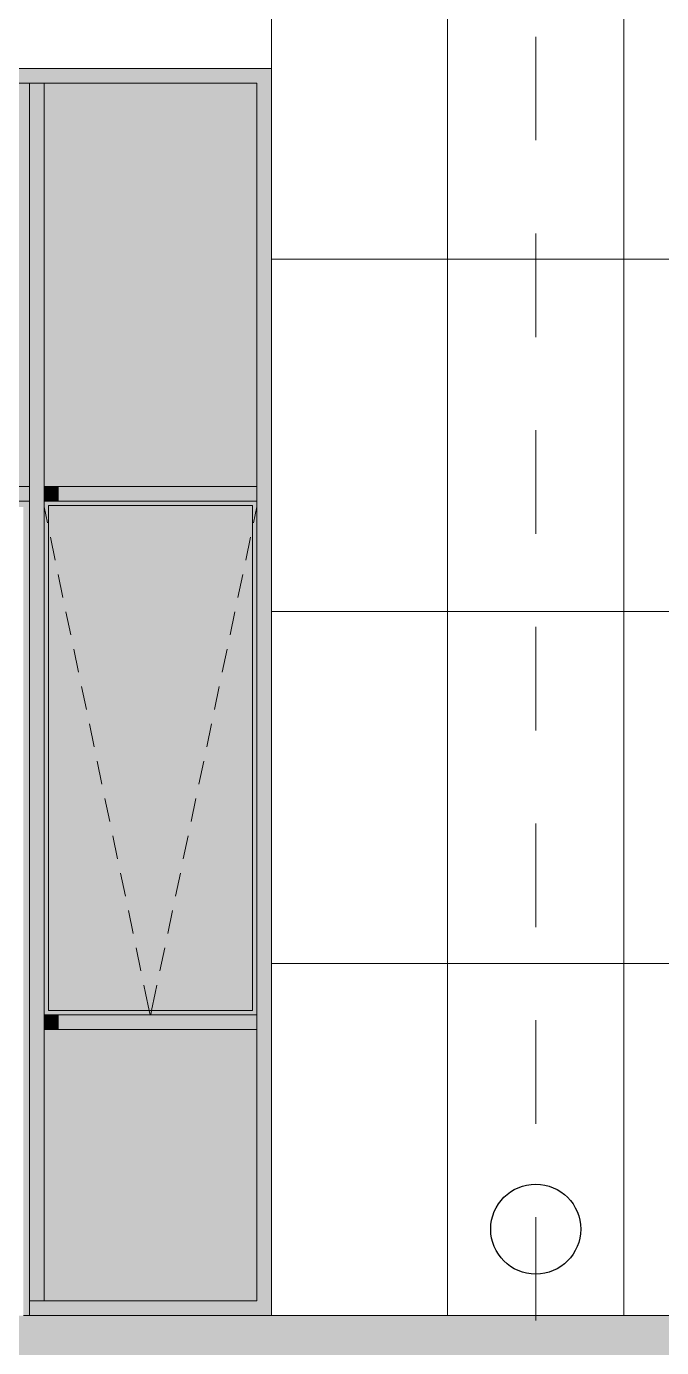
# Model space of a CAD drawing. Header units: millimetres. Extents: x 1499747 to 4230374, y -28481 to 441852.
# Drawn here: x 4149528 to 4151691, y 363719 to 368221 of the extents above; entities that cross this region are included whole.
import ezdxf

# ---------------------------------------------------------------- set-up
doc = ezdxf.new("R2010")
doc.units = ezdxf.units.MM
doc.header["$MEASUREMENT"] = 0
doc.layers.add('Чертеж и Рисунок', color=7, linetype='Continuous')

msp = doc.modelspace()

# ---------------------------------------------------------------- hatches: boundary and pattern name
at = {"layer": 'Чертеж и Рисунок', "linetype": 'Continuous', "lineweight": 0, "true_color": 0x2e2e2e}
for points in [[(4148912.76681, 368028.36268), (4149562.7678, 368028.36268), (4149562.7678, 368078.36275), (4148912.76681, 368078.36275)], [(4149562.7678, 368078.36275), (4149562.7678, 368028.36268), (4149637.76791, 368028.36268), (4149637.76791, 368078.36275)], [(4149637.76791, 368078.36275), (4149637.76791, 368028.36268), (4150312.76895, 368028.36268), (4150362.76902, 368078.36275)], [(4150362.76902, 367128.3613), (4150362.76902, 368078.36275), (4150312.76895, 368028.36268), (4150312.76895, 367128.3613)], [(4149537.76776, 368028.36268), (4149537.76776, 367128.3613), (4149587.76784, 367128.3613), (4149587.76784, 368028.36268)], [(4149537.76776, 367128.3613), (4149537.76776, 366628.36054), (4149587.76784, 366628.36054), (4149587.76784, 367128.3613)], [(4150362.76902, 366628.36054), (4150362.76902, 367128.3613), (4150312.76895, 367128.3613), (4150312.76895, 366628.36054)], [(4148937.76684, 366603.3605), (4149537.76776, 366603.3605), (4149537.76776, 366653.36058), (4148937.76684, 366653.36058)], [(4149587.76784, 366603.3605), (4149637.76791, 366603.3605), (4149637.76791, 366653.36058), (4149587.76784, 366653.36058)], [(4149637.76791, 366653.36058), (4149637.76791, 366603.3605), (4150312.76895, 366603.3605), (4150312.76895, 366653.36058)], [(4149537.76776, 366603.3605), (4148287.76585, 366603.3605), (4148307.76588, 366583.36047), (4149517.76773, 366583.36047)], [(4149537.76776, 363828.35626), (4149537.76776, 366603.3605), (4149517.76773, 366583.36047), (4149517.76773, 363828.35626)], [(4149537.76776, 366628.36054), (4149537.76776, 366228.35993), (4149587.76784, 366228.35993), (4149587.76784, 366628.36054)], [(4150362.76902, 366228.35993), (4150362.76902, 366628.36054), (4150312.76895, 366628.36054), (4150312.76895, 366228.35993)], [(4149537.76776, 366228.35993), (4149537.76776, 364828.35779), (4149587.76784, 364828.35779), (4149587.76784, 366228.35993)], [(4150362.76902, 364828.35779), (4150362.76902, 366228.35993), (4150312.76895, 366228.35993), (4150312.76895, 364828.35779)], [(4149587.76784, 364828.35779), (4149537.76776, 364828.35779), (4149537.76776, 363878.35634), (4149587.76784, 363878.35634)], [(4149587.76784, 364803.35775), (4149637.76791, 364803.35775), (4149637.76791, 364853.35783), (4149587.76784, 364853.35783)], [(4149637.76791, 364853.35783), (4149637.76791, 364803.35775), (4150312.76895, 364803.35775), (4150312.76895, 364853.35783)], [(4150362.76902, 364828.35779), (4150312.76895, 364828.35779), (4150312.76895, 363878.35634), (4150362.76902, 363828.35626)], [(4149637.76791, 363828.35626), (4149637.76791, 363878.35634), (4149537.76776, 363878.35634), (4149537.76776, 363828.35626)], [(4149637.76791, 363828.35626), (4150362.76902, 363828.35626), (4150312.76895, 363878.35634), (4149637.76791, 363878.35634)]]:
    msp.add_hatch(color=250, dxfattribs=at).paths.add_polyline_path(points)
at = {"layer": 'Чертеж и Рисунок', "linetype": 'Continuous', "lineweight": 0, "true_color": 0x84adf9}
for points in [[(4148937.76684, 368028.36268), (4148937.76684, 366653.36058), (4149537.76776, 366653.36058), (4149537.76776, 368028.36268)], [(4149587.76784, 366653.36058), (4150312.76895, 366653.36058), (4150312.76895, 367128.3613), (4150312.76895, 368028.36268), (4149587.76784, 368028.36268)], [(4150297.76892, 364868.35785), (4150297.76892, 366588.36048), (4149602.76786, 366588.36048), (4149602.76786, 364868.35785)], [(4149587.76784, 364803.35775), (4149587.76784, 363878.35634), (4150312.76895, 363878.35634), (4150312.76895, 364803.35775)]]:
    msp.add_hatch(color=161, dxfattribs=at).paths.add_polyline_path(points)
at = {"layer": 'Чертеж и Рисунок', "linetype": 'Continuous', "lineweight": 0, "true_color": 0xf7fdff}
for points in [[(4149587.76784, 364853.35783), (4149602.76786, 364868.35785), (4149602.76786, 366588.36048), (4149587.76784, 366603.3605), (4149587.76784, 366228.35993)], [(4149587.76784, 366603.3605), (4149602.76786, 366588.36048), (4150297.76892, 366588.36048), (4150312.76895, 366603.3605), (4149637.76791, 366603.3605)], [(4150297.76892, 366588.36048), (4150297.76892, 364868.35785), (4150312.76895, 364853.35783), (4150312.76895, 366228.35993), (4150312.76895, 366603.3605)], [(4149587.76784, 364853.35783), (4149637.76791, 364853.35783), (4150312.76895, 364853.35783), (4150297.76892, 364868.35785), (4149602.76786, 364868.35785)]]:
    msp.add_hatch(color=7, dxfattribs=at).paths.add_polyline_path(points)
at = {"layer": 'Чертеж и Рисунок', "linetype": 'Continuous', "lineweight": 0, "true_color": 0x7f7f7f}
for points in [[(4146887.76371, 363828.35626), (4146887.76371, 363628.35595), (4150937.7699, 363628.35595), (4150937.7699, 363828.35626)], [(4150937.7699, 363828.35626), (4150937.7699, 359728.35), (4151587.77089, 359728.35), (4151587.77089, 363828.35626)], [(4151587.77089, 363628.35595), (4155712.7772, 363628.35595), (4155712.7772, 363828.35626), (4151587.77089, 363828.35626)]]:
    msp.add_hatch(color=8, dxfattribs=at).paths.add_polyline_path(points)

# ---------------------------------------------------------------- linework, layer by layer
at = {"color": 4, "lineweight": 30}
msp.add_circle((4151262.7704, 364122.94576), 153.33953, dxfattribs=at)
at = {"layer": 'Чертеж и Рисунок', "color": 253, "linetype": 'Continuous', "lineweight": 5, "true_color": 0xaaaaaa}
for points in [[(4150362.76902, 373528.37108), (4150362.76902, 368078.36275)], [(4150962.66994, 373528.37108), (4150962.66994, 363828.35626)], [(4151562.67086, 373528.37108), (4151562.67086, 363828.35626)], [(4150362.76902, 367427.96176), (4152162.57177, 367427.96176)], [(4150362.76902, 366227.95993), (4152162.57177, 366227.95993)], [(4150362.76902, 365027.95809), (4152162.67177, 365027.95809)]]:
    msp.add_lwpolyline(points, dxfattribs=at)
at = {"layer": 'Чертеж и Рисунок', "color": 8, "linetype": 'Continuous', "lineweight": 15}
for points in [[(4151262.7704, 368185.86292), (4151262.7704, 367833.16238)], [(4151262.7704, 367515.66189), (4151262.7704, 367162.86135)], [(4151262.7704, 366845.36087), (4151262.7704, 366492.56033)], [(4151262.7704, 366175.05984), (4151262.7704, 365822.25931)], [(4151262.7704, 365504.75882), (4151262.7704, 365152.05828)], [(4151262.7704, 364834.5578), (4151262.7704, 364481.75726)], [(4151262.7704, 364164.25677), (4151262.7704, 363811.45623)]]:
    msp.add_lwpolyline(points, dxfattribs=at)
at = {"layer": 'Чертеж и Рисунок', "color": 7, "linetype": 'Continuous', "lineweight": 5}
for points in [[(4147462.76459, 368078.36275), (4150362.76902, 368078.36275)], [(4150362.76902, 368078.36275), (4150362.76902, 363828.35626)], [(4148937.76684, 368028.36268), (4149537.76776, 368028.36268)], [(4149537.76776, 367128.3613), (4149537.76776, 368028.36268)], [(4149537.76776, 368028.36268), (4149562.7678, 368028.36268)], [(4149562.7678, 368028.36268), (4149587.76784, 368028.36268)], [(4149587.76784, 368028.36268), (4149637.76791, 368028.36268)], [(4149587.76784, 367128.3613), (4149587.76784, 368028.36268)], [(4149637.76791, 368028.36268), (4150312.76895, 368028.36268)], [(4150312.76895, 367128.3613), (4150312.76895, 368028.36268)], [(4149537.76776, 366653.36058), (4149537.76776, 367128.3613)], [(4149587.76784, 366653.36058), (4149587.76784, 367128.3613)], [(4150312.76895, 366653.36058), (4150312.76895, 367128.3613)], [(4149537.76776, 366653.36058), (4148937.76684, 366653.36058)], [(4149537.76776, 366628.36054), (4149537.76776, 366653.36058)], [(4149587.76784, 366628.36054), (4149587.76784, 366653.36058)], [(4149637.76791, 366653.36058), (4149587.76784, 366653.36058)], [(4150312.76895, 366653.36058), (4149637.76791, 366653.36058)], [(4150312.76895, 366628.36054), (4150312.76895, 366653.36058)], [(4149537.76776, 366603.3605), (4148937.76684, 366603.3605)], [(4149537.76776, 366228.35993), (4149537.76776, 366628.36054)], [(4149587.76784, 366603.3605), (4149587.76784, 366628.36054)], [(4149637.76791, 366603.3605), (4149587.76784, 366603.3605)], [(4149587.76784, 366228.35993), (4149587.76784, 366603.3605)], [(4150297.76892, 366588.36048), (4149602.76786, 366588.36048)], [(4149602.76786, 366588.36048), (4149602.76786, 364868.35785)], [(4150312.76895, 366603.3605), (4149637.76791, 366603.3605)], [(4150297.76892, 364868.35785), (4150297.76892, 366588.36048)], [(4150312.76895, 366603.3605), (4150312.76895, 366628.36054)], [(4150312.76895, 366228.35993), (4150312.76895, 366603.3605)], [(4149537.76776, 364828.35779), (4149537.76776, 366228.35993)], [(4149587.76784, 364853.35783), (4149587.76784, 366228.35993)], [(4150312.76895, 364853.35783), (4150312.76895, 366228.35993)], [(4149537.76776, 363878.35634), (4149537.76776, 364828.35779)], [(4149587.76784, 364828.35779), (4149587.76784, 364853.35783)], [(4149637.76791, 364853.35783), (4149587.76784, 364853.35783)], [(4149587.76784, 363878.35634), (4149587.76784, 364828.35779)], [(4149602.76786, 364868.35785), (4150297.76892, 364868.35785)], [(4150312.76895, 364853.35783), (4149637.76791, 364853.35783)], [(4150312.76895, 364828.35779), (4150312.76895, 364853.35783)], [(4150312.76895, 364803.35775), (4150312.76895, 364828.35779)], [(4149637.76791, 364803.35775), (4149587.76784, 364803.35775)], [(4150312.76895, 364803.35775), (4149637.76791, 364803.35775)], [(4150312.76895, 363878.35634), (4150312.76895, 364803.35775)], [(4149537.76776, 363878.35634), (4149537.76776, 363828.35626)], [(4149587.76784, 363878.35634), (4149537.76776, 363878.35634)], [(4149637.76791, 363878.35634), (4149587.76784, 363878.35634)], [(4150312.76895, 363878.35634), (4149637.76791, 363878.35634)], [(4149537.76776, 363828.35626), (4149517.76773, 363828.35626)], [(4149637.76791, 363828.35626), (4149537.76776, 363828.35626)], [(4150362.76902, 363828.35626), (4149637.76791, 363828.35626)], [(4150362.76902, 363828.35626), (4152162.77177, 363828.35626)]]:
    msp.add_lwpolyline(points, dxfattribs=at)
at = {"layer": 'Чертеж и Рисунок', "color": 23, "linetype": 'Continuous', "lineweight": 5, "true_color": 0xbf8080}
for points in [[(4149587.76784, 366584.46047), (4149599.06786, 366530.06039)], [(4150312.76895, 366584.46047), (4150301.36893, 366530.06039)], [(4149609.26787, 366481.16031), (4149625.6679, 366402.86019)], [(4150291.16891, 366481.16031), (4150274.76889, 366402.86019)], [(4149635.86791, 366353.86012), (4149652.26794, 366275.56)], [(4150264.56887, 366353.86012), (4150248.26885, 366275.56)], [(4149662.46795, 366226.65992), (4149678.76798, 366148.3598)], [(4150238.06883, 366226.65992), (4150221.66881, 366148.3598)], [(4149689.06799, 366099.35973), (4149705.36802, 366021.05961)], [(4150211.46879, 366099.35973), (4150195.06877, 366021.05961)], [(4149715.56803, 365972.15953), (4149731.96806, 365893.85942)], [(4150184.86875, 365972.15953), (4150168.56873, 365893.85942)], [(4149742.16807, 365844.85934), (4149758.5681, 365766.55922)], [(4150158.26871, 365844.85934), (4150141.96868, 365766.55922)], [(4149768.76811, 365717.65915), (4149785.06814, 365639.25903)], [(4150131.76867, 365717.65915), (4150115.36864, 365639.25903)], [(4149795.26815, 365590.35895), (4149811.66818, 365512.05883)], [(4150105.16863, 365590.35895), (4150088.7686, 365512.05883)], [(4149821.8682, 365463.05876), (4149838.26822, 365384.75864)], [(4150078.56859, 365463.05876), (4150062.26856, 365384.75864)], [(4149848.46824, 365335.85856), (4149864.76826, 365257.55844)], [(4150052.06855, 365335.85856), (4150035.66852, 365257.55844)], [(4149875.06828, 365208.55837), (4149891.3683, 365130.25825)], [(4150025.46851, 365208.55837), (4150009.06848, 365130.25825)], [(4149901.56832, 365081.35817), (4149917.96834, 365003.05805)], [(4149998.86847, 365081.35817), (4149982.56844, 365003.05805)], [(4149928.16836, 364954.05798), (4149933.86837, 364926.75794)], [(4149933.86837, 364926.75794), (4149946.06839, 364868.35785)], [(4149966.56842, 364926.75794), (4149954.3684, 364868.35785)], [(4149972.26843, 364954.05798), (4149966.56842, 364926.75794)], [(4149946.06839, 364868.35785), (4149949.16839, 364853.35783)], [(4149954.3684, 364868.35785), (4149951.26839, 364853.35783)]]:
    msp.add_lwpolyline(points, dxfattribs=at)
at = {"layer": 'Чертеж и Рисунок', "color": 1, "linetype": 'Continuous', "lineweight": 0}
for points in [[(4149602.16786, 363828.35626), (4150131.26867, 363828.35626)], [(4150342.96899, 363828.35626), (4150484.06921, 363828.35626)], [(4150695.76953, 363828.35626), (4151224.97034, 363828.35626)], [(4151436.57066, 363828.35626), (4151577.67088, 363828.35626)]]:
    msp.add_lwpolyline(points, dxfattribs=at)

doc.saveas('drawing.dxf')
